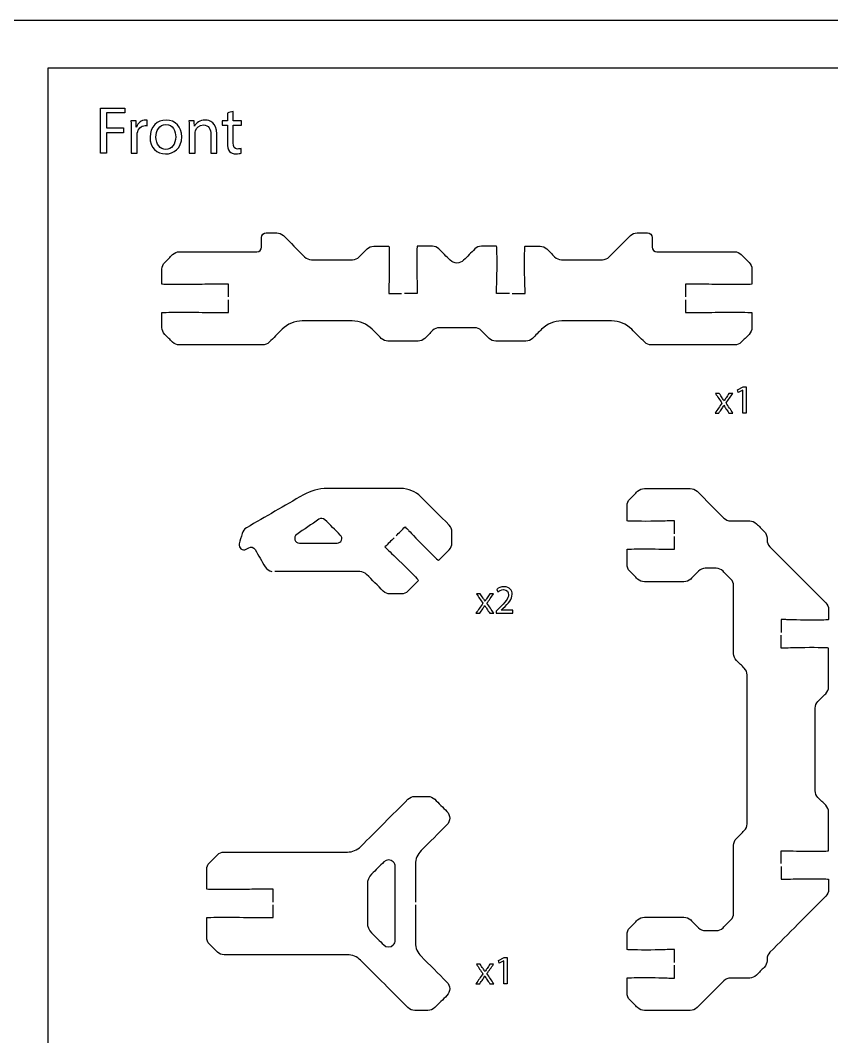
# Model space of a CAD drawing. Extents: x 0 to 395, y 205 to 450.
# Drawn here: x 122.6 to 208.2, y 342.9 to 450 of the extents above; entities that cross this region are included whole.
import ezdxf

# ---------------------------------------------------------------- set-up
doc = ezdxf.new("R2010")
doc.units = 0
doc.header["$MEASUREMENT"] = 0
doc.layers.add('DEFAULT', color=18, linetype='CONTINUOUS')

msp = doc.modelspace()

# ---------------------------------------------------------------- linework, layer by layer
at = {"layer": 'DEFAULT', "color": 18}
for points in [[(395, 205), (0, 205), (0, 450), (395, 450)], [(272.24, 210), (125.56, 210), (125.56, 445), (272.24, 445)], [(131.09, 440.76), (133.65, 440.76), (133.65, 440.24), (131.71, 440.24), (131.71, 438.66), (133.51, 438.66), (133.51, 438.15), (131.71, 438.15), (131.71, 436), (131.09, 436)], [(198.8, 411.02), (198.79, 411.02), (198.31, 410.77), (198.24, 411.05), (198.84, 411.37), (199.16, 411.37), (199.16, 408.62), (198.8, 408.62)], [(173.6, 350.89), (173.59, 350.89), (173.11, 350.64), (173.04, 350.92), (173.64, 351.24), (173.96, 351.24), (173.96, 348.49), (173.6, 348.49)]]:
    msp.add_lwpolyline(points, close=True, dxfattribs=at)
for points, knots in [([(145.07, 440.4), (145.07, 440.07), (145.07, 439.74), (145.07, 439.42), (145.37, 439.42), (145.66, 439.42), (145.96, 439.42), (145.96, 439.26), (145.96, 439.1), (145.96, 438.94), (145.66, 438.94), (145.37, 438.94), (145.07, 438.94), (145.07, 438.33), (145.07, 437.71), (145.07, 437.1), (145.07, 436.68), (145.19, 436.44), (145.54, 436.44), (145.7, 436.44), (145.82, 436.46), (145.9, 436.48), (145.91, 436.32), (145.91, 436.17), (145.92, 436.01), (145.8, 435.96), (145.61, 435.93), (145.37, 435.93), (145.08, 435.93), (144.85, 436.02), (144.7, 436.19), (144.53, 436.37), (144.46, 436.68), (144.46, 437.08), (144.46, 437.7), (144.46, 438.32), (144.46, 438.94), (144.29, 438.94), (144.11, 438.94), (143.93, 438.94), (143.93, 439.1), (143.93, 439.26), (143.93, 439.42), (144.11, 439.42), (144.29, 439.42), (144.46, 439.42), (144.46, 439.69), (144.46, 439.96), (144.46, 440.23), (144.67, 440.29), (144.87, 440.34), (145.07, 440.4)], [1.780449, 1.780449, 1.780449, 1.780449, 4.561449, 4.561449, 4.561449, 7.082449, 7.082449, 7.082449, 8.422449, 8.422449, 8.422449, 10.943449, 10.943449, 10.943449, 16.164449, 16.164449, 16.164449, 17.164449, 17.164449, 17.164449, 18.164449, 18.164449, 18.164449, 19.486871, 19.486871, 19.486871, 20.486871, 20.486871, 20.486871, 21.486871, 21.486871, 21.486871, 22.486871, 22.486871, 22.486871, 27.767871, 27.767871, 27.767871, 29.268871, 29.268871, 29.268871, 30.608871, 30.608871, 30.608871, 32.109871, 32.109871, 32.109871, 34.430871, 34.430871, 34.430871, 36.211321, 36.211321, 36.211321, 36.211321]), ([(134.32, 438.35), (134.32, 438.75), (134.32, 439.1), (134.3, 439.42), (134.48, 439.42), (134.66, 439.42), (134.84, 439.42), (134.85, 439.19), (134.85, 438.97), (134.86, 438.74), (134.87, 438.74), (134.88, 438.74), (134.89, 438.74), (135.04, 439.2), (135.42, 439.49), (135.83, 439.49), (135.9, 439.49), (135.95, 439.49), (136.01, 439.47), (136.01, 439.28), (136.01, 439.08), (136.01, 438.89), (135.95, 438.9), (135.88, 438.91), (135.8, 438.91), (135.36, 438.91), (135.05, 438.58), (134.97, 438.11), (134.95, 438.03), (134.94, 437.93), (134.94, 437.82), (134.94, 437.21), (134.94, 436.61), (134.94, 436), (134.73, 436), (134.53, 436), (134.32, 436), (134.32, 436.78), (134.32, 437.57), (134.32, 438.35)], [6.661, 6.661, 6.661, 6.661, 7.661, 7.661, 7.661, 9.201, 9.201, 9.201, 11.102947, 11.102947, 11.102947, 11.182947, 11.182947, 11.182947, 12.182947, 12.182947, 12.182947, 13.182947, 13.182947, 13.182947, 14.842947, 14.842947, 14.842947, 15.842947, 15.842947, 15.842947, 16.842947, 16.842947, 16.842947, 17.842947, 17.842947, 17.842947, 23.003947, 23.003947, 23.003947, 24.743947, 24.743947, 24.743947, 31.404947, 31.404947, 31.404947, 31.404947]), ([(139.65, 437.74), (139.65, 436.47), (138.78, 435.92), (137.95, 435.92), (137.03, 435.92), (136.31, 436.6), (136.31, 437.68), (136.31, 438.82), (137.06, 439.49), (138.01, 439.49), (138.99, 439.49), (139.65, 438.78), (139.65, 437.74)], [1, 1, 1, 1, 2, 2, 2, 3, 3, 3, 4, 4, 4, 5, 5, 5, 5]), ([(140.43, 438.49), (140.43, 438.84), (140.43, 439.13), (140.41, 439.42), (140.59, 439.42), (140.77, 439.42), (140.96, 439.42), (140.97, 439.23), (140.98, 439.04), (140.99, 438.85), (141, 438.85), (141, 438.85), (141.01, 438.85), (141.18, 439.18), (141.57, 439.49), (142.13, 439.49), (142.61, 439.49), (143.34, 439.21), (143.34, 438.04), (143.34, 437.36), (143.34, 436.68), (143.34, 436), (143.13, 436), (142.93, 436), (142.72, 436), (142.72, 436.66), (142.72, 437.31), (142.72, 437.97), (142.72, 438.52), (142.52, 438.98), (141.93, 438.98), (141.52, 438.98), (141.2, 438.69), (141.1, 438.34), (141.07, 438.26), (141.06, 438.16), (141.06, 438.05), (141.06, 437.37), (141.06, 436.68), (141.06, 436), (140.85, 436), (140.64, 436), (140.43, 436), (140.43, 436.83), (140.43, 437.66), (140.43, 438.49)], [7.062, 7.062, 7.062, 7.062, 8.062, 8.062, 8.062, 9.622, 9.622, 9.622, 11.224124, 11.224124, 11.224124, 11.264124, 11.264124, 11.264124, 12.264124, 12.264124, 12.264124, 13.264124, 13.264124, 13.264124, 19.046124, 19.046124, 19.046124, 20.807124, 20.807124, 20.807124, 26.389124, 26.389124, 26.389124, 27.389124, 27.389124, 27.389124, 28.389124, 28.389124, 28.389124, 29.389124, 29.389124, 29.389124, 35.211124, 35.211124, 35.211124, 36.971124, 36.971124, 36.971124, 44.033124, 44.033124, 44.033124, 44.033124]), ([(136.94, 437.7), (136.94, 436.95), (137.37, 436.39), (137.98, 436.39), (138.57, 436.39), (139.02, 436.95), (139.02, 437.71), (139.02, 438.29), (138.73, 439.03), (137.99, 439.03), (137.26, 439.03), (136.94, 438.35), (136.94, 437.7)], [0, 0, 0, 0, 1, 1, 1, 2, 2, 2, 3, 3, 3, 4, 4, 4, 4]), ([(196.32, 410.67), (196.42, 410.52), (196.52, 410.38), (196.61, 410.23), (196.69, 410.11), (196.75, 410.01), (196.82, 409.89), (196.83, 409.89), (196.83, 409.89), (196.83, 409.89), (196.9, 410.02), (196.97, 410.12), (197.04, 410.23), (197.13, 410.38), (197.23, 410.52), (197.32, 410.67), (197.46, 410.67), (197.59, 410.67), (197.73, 410.67), (197.49, 410.34), (197.26, 410.01), (197.03, 409.68), (197.27, 409.33), (197.51, 408.97), (197.75, 408.62), (197.61, 408.62), (197.47, 408.62), (197.32, 408.62), (197.22, 408.77), (197.12, 408.93), (197.02, 409.08), (196.94, 409.2), (196.88, 409.31), (196.8, 409.44), (196.73, 409.31), (196.66, 409.2), (196.58, 409.08), (196.48, 408.93), (196.38, 408.77), (196.28, 408.62), (196.15, 408.62), (196.01, 408.62), (195.87, 408.62), (196.12, 408.97), (196.36, 409.32), (196.6, 409.67), (196.37, 410), (196.14, 410.33), (195.91, 410.67), (196.05, 410.67), (196.18, 410.67), (196.32, 410.67)], [0, 0, 0, 0, 1.495475, 1.495475, 1.495475, 2.495475, 2.495475, 2.495475, 2.531475, 2.531475, 2.531475, 3.531475, 3.531475, 3.531475, 5.010871, 5.010871, 5.010871, 6.149871, 6.149871, 6.149871, 9.584356, 9.584356, 9.584356, 13.210032, 13.210032, 13.210032, 14.409032, 14.409032, 14.409032, 15.970885, 15.970885, 15.970885, 16.993885, 16.993885, 16.993885, 17.993885, 17.993885, 17.993885, 19.548685, 19.548685, 19.548685, 20.712685, 20.712685, 20.712685, 24.323133, 24.323133, 24.323133, 27.780009, 27.780009, 27.780009, 28.956009, 28.956009, 28.956009, 28.956009]), ([(172.79, 387.53), (172.79, 387.6), (172.79, 387.68), (172.79, 387.76), (172.89, 387.85), (172.98, 387.94), (173.08, 388.04), (173.78, 388.71), (174.1, 389.06), (174.1, 389.48), (174.1, 389.76), (173.97, 390.01), (173.56, 390.01), (173.31, 390.01), (173.1, 389.89), (172.97, 389.78), (172.93, 389.87), (172.9, 389.96), (172.86, 390.04), (173.05, 390.21), (173.32, 390.32), (173.63, 390.32), (174.23, 390.32), (174.48, 389.92), (174.48, 389.52), (174.48, 389.02), (174.11, 388.61), (173.53, 388.05), (173.46, 387.98), (173.38, 387.91), (173.31, 387.84), (173.72, 387.84), (174.13, 387.84), (174.54, 387.84), (174.54, 387.73), (174.54, 387.63), (174.54, 387.53), (173.96, 387.53), (173.37, 387.53), (172.79, 387.53)], [4.977, 4.977, 4.977, 4.977, 5.623, 5.623, 5.623, 6.777103, 6.777103, 6.777103, 7.777103, 7.777103, 7.777103, 8.777103, 8.777103, 8.777103, 9.777103, 9.777103, 9.777103, 10.591634, 10.591634, 10.591634, 11.591634, 11.591634, 11.591634, 12.591634, 12.591634, 12.591634, 13.591634, 13.591634, 13.591634, 14.464519, 14.464519, 14.464519, 17.966519, 17.966519, 17.966519, 18.841519, 18.841519, 18.841519, 23.818519, 23.818519, 23.818519, 23.818519]), ([(171.12, 389.58), (171.22, 389.43), (171.31, 389.28), (171.41, 389.13), (171.49, 389.02), (171.55, 388.92), (171.62, 388.8), (171.62, 388.8), (171.63, 388.8), (171.63, 388.8), (171.7, 388.92), (171.77, 389.03), (171.84, 389.14), (171.93, 389.28), (172.03, 389.43), (172.12, 389.58), (172.26, 389.58), (172.39, 389.58), (172.52, 389.58), (172.29, 389.25), (172.06, 388.91), (171.83, 388.58), (172.07, 388.23), (172.31, 387.88), (172.55, 387.53), (172.4, 387.53), (172.26, 387.53), (172.12, 387.53), (172.02, 387.68), (171.92, 387.83), (171.82, 387.99), (171.74, 388.11), (171.67, 388.22), (171.59, 388.34), (171.53, 388.22), (171.45, 388.11), (171.38, 387.99), (171.28, 387.83), (171.18, 387.68), (171.08, 387.53), (170.95, 387.53), (170.81, 387.53), (170.67, 387.53), (170.91, 387.88), (171.16, 388.22), (171.4, 388.57), (171.17, 388.91), (170.94, 389.24), (170.71, 389.58), (170.84, 389.58), (170.98, 389.58), (171.12, 389.58)], [0, 0, 0, 0, 1.497142, 1.497142, 1.497142, 2.497142, 2.497142, 2.497142, 2.533142, 2.533142, 2.533142, 3.533142, 3.533142, 3.533142, 5.014206, 5.014206, 5.014206, 6.152206, 6.152206, 6.152206, 9.586115, 9.586115, 9.586115, 13.211791, 13.211791, 13.211791, 14.410791, 14.410791, 14.410791, 15.970968, 15.970968, 15.970968, 16.993968, 16.993968, 16.993968, 17.993968, 17.993968, 17.993968, 19.546545, 19.546545, 19.546545, 20.711545, 20.711545, 20.711545, 24.320924, 24.320924, 24.320924, 27.779444, 27.779444, 27.779444, 28.955444, 28.955444, 28.955444, 28.955444]), ([(171.12, 350.54), (171.22, 350.39), (171.31, 350.24), (171.41, 350.1), (171.49, 349.98), (171.55, 349.88), (171.62, 349.76), (171.62, 349.76), (171.63, 349.76), (171.63, 349.76), (171.7, 349.89), (171.77, 349.99), (171.84, 350.1), (171.93, 350.25), (172.03, 350.39), (172.12, 350.54), (172.26, 350.54), (172.39, 350.54), (172.52, 350.54), (172.29, 350.21), (172.06, 349.88), (171.83, 349.55), (172.07, 349.2), (172.31, 348.84), (172.55, 348.49), (172.4, 348.49), (172.26, 348.49), (172.12, 348.49), (172.02, 348.64), (171.92, 348.8), (171.82, 348.95), (171.74, 349.07), (171.67, 349.18), (171.59, 349.31), (171.53, 349.18), (171.45, 349.07), (171.38, 348.95), (171.28, 348.8), (171.18, 348.64), (171.08, 348.49), (170.95, 348.49), (170.81, 348.49), (170.67, 348.49), (170.91, 348.84), (171.16, 349.19), (171.4, 349.54), (171.17, 349.87), (170.94, 350.2), (170.71, 350.54), (170.84, 350.54), (170.98, 350.54), (171.12, 350.54)], [0, 0, 0, 0, 1.496308, 1.496308, 1.496308, 2.496308, 2.496308, 2.496308, 2.532308, 2.532308, 2.532308, 3.532308, 3.532308, 3.532308, 5.012538, 5.012538, 5.012538, 6.150538, 6.150538, 6.150538, 9.584447, 9.584447, 9.584447, 13.210123, 13.210123, 13.210123, 14.409123, 14.409123, 14.409123, 15.970138, 15.970138, 15.970138, 16.993138, 16.993138, 16.993138, 17.993138, 17.993138, 17.993138, 19.546556, 19.546556, 19.546556, 20.711556, 20.711556, 20.711556, 24.321756, 24.321756, 24.321756, 27.779454, 27.779454, 27.779454, 28.955454, 28.955454, 28.955454, 28.955454])]:
    msp.add_open_spline(points, degree=3, knots=knots, dxfattribs=at)
at = {"layer": 'DEFAULT', "color": 1}
for points, knots in [([(144.57, 420.85), (144.57, 421.3), (144.57, 421.75), (144.57, 422.2), (143.91, 422.2), (143.24, 422.2), (142.57, 422.2), (142.45, 422.2), (141.46, 422.15), (140.07, 422.15), (138.69, 422.15), (137.57, 422.17), (137.57, 422.2), (137.57, 422.73), (137.57, 423.25), (137.57, 423.78), (137.57, 424.05), (137.68, 424.3), (137.86, 424.49), (138.14, 424.76), (138.42, 425.04), (138.69, 425.32), (138.88, 425.5), (139.14, 425.61), (139.4, 425.61), (142.13, 425.61), (144.85, 425.61), (147.58, 425.61), (147.85, 425.61), (148.07, 425.84), (148.07, 426.11), (148.07, 426.45), (148.07, 426.78), (148.07, 427.11), (148.07, 427.39), (148.3, 427.61), (148.57, 427.61), (148.94, 427.61), (149.3, 427.61), (149.66, 427.61), (149.93, 427.61), (150.18, 427.5), (150.37, 427.32), (151.11, 426.57), (151.86, 425.82), (152.61, 425.08), (152.8, 424.89), (153.06, 424.78), (153.32, 424.78), (154.76, 424.78), (156.21, 424.78), (157.66, 424.78), (157.92, 424.78), (158.17, 424.89), (158.36, 425.08), (158.64, 425.36), (158.91, 425.63), (159.19, 425.91), (159.37, 426.09), (159.63, 426.2), (159.9, 426.2), (160.42, 426.2), (160.95, 426.2), (161.48, 426.2), (161.51, 426.2), (161.53, 425.58), (161.53, 424.2), (161.53, 422.82), (161.48, 421.82), (161.48, 421.7), (161.48, 421.53), (161.48, 421.37), (161.48, 421.2), (161.93, 421.2), (162.38, 421.2), (162.83, 421.2)], [0, 0, 0, 0, 3.82, 3.82, 3.82, 9.49, 9.49, 9.49, 10.49, 10.49, 10.49, 11.49, 11.49, 11.49, 15.98, 15.98, 15.98, 16.98, 16.98, 16.98, 20.303402, 20.303402, 20.303402, 21.303402, 21.303402, 21.303402, 44.473404, 44.473404, 44.473404, 45.473404, 45.473404, 45.473404, 48.303404, 48.303404, 48.303404, 49.303404, 49.303404, 49.303404, 52.383404, 52.383404, 52.383404, 53.383404, 53.383404, 53.383404, 62.370734, 62.370734, 62.370734, 63.370734, 63.370734, 63.370734, 75.660734, 75.660734, 75.660734, 76.660734, 76.660734, 76.660734, 79.969994, 79.969994, 79.969994, 80.969994, 80.969994, 80.969994, 85.459994, 85.459994, 85.459994, 86.459994, 86.459994, 86.459994, 87.459994, 87.459994, 87.459994, 88.869994, 88.869994, 88.869994, 92.699994, 92.699994, 92.699994, 92.699994]), ([(174.49, 421.2), (174.94, 421.2), (175.39, 421.2), (175.84, 421.2), (175.84, 421.37), (175.84, 421.53), (175.84, 421.7), (175.84, 421.82), (175.79, 422.82), (175.79, 424.2), (175.79, 425.58), (175.81, 426.2), (175.84, 426.2), (176.37, 426.2), (176.9, 426.2), (177.42, 426.2), (177.69, 426.2), (177.94, 426.09), (178.13, 425.91), (178.41, 425.63), (178.68, 425.36), (178.96, 425.08), (179.14, 424.89), (179.4, 424.78), (179.67, 424.78), (181.11, 424.78), (182.56, 424.78), (184, 424.78), (184.27, 424.78), (184.52, 424.89), (184.71, 425.08), (185.45, 425.82), (186.2, 426.57), (186.95, 427.32), (187.14, 427.5), (187.39, 427.61), (187.66, 427.61), (188.02, 427.61), (188.38, 427.61), (188.75, 427.61), (189.02, 427.61), (189.24, 427.39), (189.24, 427.11), (189.24, 426.78), (189.24, 426.45), (189.24, 426.11), (189.24, 425.84), (189.47, 425.61), (189.74, 425.61), (192.47, 425.61), (195.19, 425.61), (197.92, 425.61), (198.18, 425.61), (198.44, 425.5), (198.62, 425.32), (198.9, 425.04), (199.18, 424.76), (199.45, 424.49), (199.64, 424.3), (199.75, 424.05), (199.75, 423.78), (199.75, 423.25), (199.75, 422.73), (199.75, 422.2), (199.75, 422.17), (198.63, 422.15), (197.24, 422.15), (195.86, 422.15), (194.87, 422.2), (194.74, 422.2), (194.08, 422.2), (193.41, 422.2), (192.74, 422.2), (192.74, 421.75), (192.74, 421.3), (192.74, 420.85)], [0, 0, 0, 0, 3.82, 3.82, 3.82, 5.23, 5.23, 5.23, 6.23, 6.23, 6.23, 7.24, 7.24, 7.24, 11.73, 11.73, 11.73, 12.73, 12.73, 12.73, 16.03926, 16.03926, 16.03926, 17.03926, 17.03926, 17.03926, 29.32926, 29.32926, 29.32926, 30.32926, 30.32926, 30.32926, 39.31659, 39.31659, 39.31659, 40.31659, 40.31659, 40.31659, 43.39659, 43.39659, 43.39659, 44.39659, 44.39659, 44.39659, 47.22659, 47.22659, 47.22659, 48.22659, 48.22659, 48.22659, 71.396592, 71.396592, 71.396592, 72.396592, 72.396592, 72.396592, 75.719994, 75.719994, 75.719994, 76.719994, 76.719994, 76.719994, 81.209994, 81.209994, 81.209994, 82.209994, 82.209994, 82.209994, 83.209994, 83.209994, 83.209994, 88.879994, 88.879994, 88.879994, 92.699994, 92.699994, 92.699994, 92.699994]), ([(174.19, 421.2), (173.74, 421.2), (173.29, 421.2), (172.84, 421.2), (172.84, 421.37), (172.84, 421.53), (172.84, 421.7), (172.84, 421.82), (172.89, 422.82), (172.89, 424.2), (172.89, 425.58), (172.86, 426.2), (172.84, 426.2), (172.31, 426.2), (171.78, 426.2), (171.25, 426.2), (170.99, 426.2), (170.73, 426.09), (170.55, 425.91), (170.15, 425.51), (169.76, 425.12), (169.37, 424.72), (168.98, 424.33), (168.34, 424.33), (167.95, 424.72), (167.56, 425.12), (167.16, 425.51), (166.77, 425.91), (166.58, 426.09), (166.33, 426.2), (166.07, 426.2), (165.54, 426.2), (165.01, 426.2), (164.48, 426.2), (164.45, 426.2), (164.43, 425.58), (164.43, 424.2), (164.43, 422.82), (164.48, 421.82), (164.48, 421.7), (164.48, 421.53), (164.48, 421.37), (164.48, 421.2), (164.03, 421.2), (163.58, 421.2), (163.13, 421.2)], [0, 0, 0, 0, 3.83, 3.83, 3.83, 5.24, 5.24, 5.24, 6.24, 6.24, 6.24, 7.24, 7.24, 7.24, 11.73, 11.73, 11.73, 12.73, 12.73, 12.73, 17.46055, 17.46055, 17.46055, 18.46055, 18.46055, 18.46055, 23.198165, 23.198165, 23.198165, 24.198165, 24.198165, 24.198165, 28.698165, 28.698165, 28.698165, 29.698165, 29.698165, 29.698165, 30.698165, 30.698165, 30.698165, 32.108165, 32.108165, 32.108165, 35.928165, 35.928165, 35.928165, 35.928165]), ([(192.74, 420.55), (192.74, 420.1), (192.74, 419.65), (192.74, 419.2), (193.41, 419.2), (194.08, 419.2), (194.74, 419.2), (194.87, 419.2), (195.86, 419.25), (197.24, 419.25), (198.63, 419.25), (199.75, 419.22), (199.75, 419.2), (199.75, 418.67), (199.75, 418.14), (199.75, 417.62), (199.75, 417.35), (199.64, 417.09), (199.45, 416.91), (199.18, 416.63), (198.9, 416.35), (198.62, 416.08), (198.44, 415.89), (198.18, 415.79), (197.92, 415.79), (195, 415.79), (192.08, 415.79), (189.16, 415.79), (188.89, 415.79), (188.64, 415.89), (188.45, 416.08), (187.99, 416.53), (187.54, 416.99), (187.08, 417.45), (186.52, 418.01), (185.76, 418.33), (184.96, 418.33), (183.21, 418.33), (181.46, 418.33), (179.71, 418.33), (178.91, 418.33), (178.15, 418.01), (177.59, 417.45), (177.27, 417.13), (176.95, 416.81), (176.63, 416.49), (176.44, 416.3), (176.19, 416.2), (175.93, 416.2), (174.87, 416.2), (173.81, 416.2), (172.75, 416.2), (172.49, 416.2), (172.23, 416.3), (172.05, 416.49), (171.77, 416.77), (171.49, 417.04), (171.22, 417.32), (171.03, 417.51), (170.78, 417.61), (170.51, 417.61), (169.28, 417.61), (168.04, 417.61), (166.81, 417.61), (166.55, 417.61), (166.29, 417.51), (166.1, 417.32), (165.82, 417.04), (165.55, 416.77), (165.27, 416.49), (165.08, 416.3), (164.83, 416.2), (164.57, 416.2), (163.51, 416.2), (162.45, 416.2), (161.39, 416.2), (161.13, 416.2), (160.87, 416.3), (160.69, 416.49), (160.37, 416.81), (160.05, 417.13), (159.73, 417.45), (159.17, 418.01), (158.41, 418.33), (157.61, 418.33), (155.86, 418.33), (154.11, 418.33), (152.36, 418.33), (151.56, 418.33), (150.8, 418.01), (150.24, 417.45), (149.78, 416.99), (149.32, 416.53), (148.87, 416.08), (148.68, 415.89), (148.43, 415.79), (148.16, 415.79), (145.24, 415.79), (142.32, 415.79), (139.4, 415.79), (139.14, 415.79), (138.88, 415.89), (138.69, 416.08), (138.42, 416.35), (138.14, 416.63), (137.86, 416.91), (137.68, 417.09), (137.57, 417.35), (137.57, 417.62), (137.57, 418.14), (137.57, 418.67), (137.57, 419.2), (137.57, 419.22), (138.69, 419.25), (140.07, 419.25), (141.46, 419.25), (142.45, 419.2), (142.57, 419.2), (143.24, 419.2), (143.91, 419.2), (144.57, 419.2), (144.57, 419.65), (144.57, 420.1), (144.57, 420.55)], [0, 0, 0, 0, 3.83, 3.83, 3.83, 9.5, 9.5, 9.5, 10.5, 10.5, 10.5, 11.5, 11.5, 11.5, 15.99, 15.99, 15.99, 16.99, 16.99, 16.99, 20.313402, 20.313402, 20.313402, 21.313402, 21.313402, 21.313402, 46.143402, 46.143402, 46.143402, 47.143402, 47.143402, 47.143402, 52.63055, 52.63055, 52.63055, 53.63055, 53.63055, 53.63055, 68.51055, 68.51055, 68.51055, 69.51055, 69.51055, 69.51055, 73.343069, 73.343069, 73.343069, 74.343069, 74.343069, 74.343069, 83.333069, 83.333069, 83.333069, 84.333069, 84.333069, 84.333069, 87.656471, 87.656471, 87.656471, 88.656471, 88.656471, 88.656471, 99.146471, 99.146471, 99.146471, 100.146471, 100.146471, 100.146471, 103.469873, 103.469873, 103.469873, 104.469873, 104.469873, 104.469873, 113.459873, 113.459873, 113.459873, 114.459873, 114.459873, 114.459873, 118.292392, 118.292392, 118.292392, 119.292392, 119.292392, 119.292392, 134.172392, 134.172392, 134.172392, 135.172392, 135.172392, 135.172392, 140.65954, 140.65954, 140.65954, 141.65954, 141.65954, 141.65954, 166.48954, 166.48954, 166.48954, 167.48954, 167.48954, 167.48954, 170.812942, 170.812942, 170.812942, 171.812942, 171.812942, 171.812942, 176.302942, 176.302942, 176.302942, 177.302942, 177.302942, 177.302942, 178.302942, 178.302942, 178.302942, 183.972942, 183.972942, 183.972942, 187.802942, 187.802942, 187.802942, 187.802942]), ([(162.24, 395.68), (162.56, 396), (162.88, 396.31), (163.19, 396.63), (163.31, 396.51), (163.43, 396.4), (163.55, 396.28), (163.63, 396.19), (164.3, 395.45), (165.28, 394.48), (166.26, 393.5), (166.71, 393.08), (166.73, 393.1), (167.1, 393.47), (167.48, 393.84), (167.85, 394.22), (168.04, 394.41), (168.14, 394.66), (168.14, 394.92), (168.14, 395.31), (168.14, 395.7), (168.14, 396.1), (168.14, 396.36), (168.04, 396.61), (167.85, 396.8), (166.85, 397.8), (165.86, 398.8), (164.86, 399.79), (164.3, 400.35), (163.54, 400.67), (162.74, 400.67), (160.16, 400.67), (157.57, 400.67), (154.98, 400.67), (154.11, 400.67), (153.25, 400.44), (152.48, 400), (150.48, 398.84), (148.48, 397.69), (146.48, 396.53), (146.25, 396.4), (146.08, 396.18), (146.01, 395.92), (145.91, 395.56), (145.81, 395.2), (145.72, 394.84), (145.6, 394.41), (146.07, 394.05), (146.45, 394.27), (146.54, 394.32), (146.62, 394.37), (146.71, 394.42), (146.95, 394.56), (147.25, 394.48), (147.39, 394.24), (147.74, 393.63), (148.09, 393.02), (148.44, 392.41), (148.6, 392.15), (148.86, 391.97), (149.16, 391.93)], [0, 0, 0, 0, 3.818377, 3.818377, 3.818377, 5.23259, 5.23259, 5.23259, 6.23259, 6.23259, 6.23259, 7.23259, 7.23259, 7.23259, 11.729789, 11.729789, 11.729789, 12.729789, 12.729789, 12.729789, 16.049789, 16.049789, 16.049789, 17.049789, 17.049789, 17.049789, 29.028178, 29.028178, 29.028178, 30.028178, 30.028178, 30.028178, 52.018178, 52.018178, 52.018178, 53.018178, 53.018178, 53.018178, 72.686592, 72.686592, 72.686592, 73.686592, 73.686592, 73.686592, 76.866812, 76.866812, 76.866812, 77.866812, 77.866812, 77.866812, 78.700359, 78.700359, 78.700359, 79.700359, 79.700359, 79.700359, 85.676377, 85.676377, 85.676377, 86.676377, 86.676377, 86.676377, 86.676377]), ([(191.59, 395.91), (191.59, 396.36), (191.59, 396.81), (191.59, 397.26), (191.42, 397.26), (191.26, 397.26), (191.09, 397.26), (190.96, 397.26), (189.97, 397.21), (188.59, 397.21), (187.21, 397.21), (186.59, 397.23), (186.59, 397.26), (186.59, 397.78), (186.59, 398.31), (186.59, 398.84), (186.59, 399.11), (186.69, 399.36), (186.88, 399.55), (187.16, 399.83), (187.43, 400.1), (187.71, 400.38), (187.9, 400.56), (188.15, 400.67), (188.42, 400.67), (190.03, 400.67), (191.65, 400.67), (193.26, 400.67), (193.53, 400.67), (193.78, 400.56), (193.97, 400.38), (194.91, 399.43), (195.86, 398.49), (196.8, 397.55), (196.99, 397.36), (197.24, 397.26), (197.51, 397.26), (198.18, 397.26), (198.85, 397.26), (199.52, 397.26), (199.78, 397.26), (200.04, 397.15), (200.23, 396.96), (200.5, 396.69), (200.78, 396.41), (201.05, 396.13), (201.24, 395.95), (201.35, 395.69), (201.35, 395.42), (201.35, 395.36), (201.35, 395.3), (201.35, 395.24), (201.35, 394.98), (201.45, 394.73), (201.64, 394.54), (203.61, 392.57), (205.57, 390.6), (207.54, 388.64), (207.73, 388.45), (207.83, 388.2), (207.83, 387.93), (207.83, 387.57), (207.83, 387.21), (207.83, 386.85), (207.83, 386.82), (207.21, 386.8), (205.83, 386.8), (204.45, 386.8), (203.46, 386.85), (203.33, 386.85), (203.16, 386.85), (203, 386.85), (202.83, 386.85), (202.83, 386.4), (202.83, 385.95), (202.83, 385.5)], [0, 0, 0, 0, 3.82, 3.82, 3.82, 5.23, 5.23, 5.23, 6.23, 6.23, 6.23, 7.23, 7.23, 7.23, 11.73, 11.73, 11.73, 12.73, 12.73, 12.73, 16.053402, 16.053402, 16.053402, 17.053402, 17.053402, 17.053402, 30.793402, 30.793402, 30.793402, 31.793402, 31.793402, 31.793402, 43.135395, 43.135395, 43.135395, 44.135395, 44.135395, 44.135395, 49.825395, 49.825395, 49.825395, 50.825395, 50.825395, 50.825395, 54.141733, 54.141733, 54.141733, 55.141733, 55.141733, 55.141733, 55.651733, 55.651733, 55.651733, 56.651733, 56.651733, 56.651733, 80.311526, 80.311526, 80.311526, 81.311526, 81.311526, 81.311526, 84.401526, 84.401526, 84.401526, 85.401526, 85.401526, 85.401526, 86.401526, 86.401526, 86.401526, 87.811526, 87.811526, 87.811526, 91.631526, 91.631526, 91.631526, 91.631526]), ([(151.78, 395.83), (152.56, 396.36), (153.33, 396.9), (154.11, 397.43), (154.31, 397.57), (154.57, 397.55), (154.74, 397.38), (155.29, 396.84), (155.83, 396.31), (156.37, 395.77), (156.69, 395.46), (156.47, 394.91), (156.02, 394.91), (154.7, 394.91), (153.38, 394.91), (152.06, 394.91), (151.57, 394.91), (151.38, 395.55), (151.78, 395.83)], [0, 0, 0, 0, 8.01821, 8.01821, 8.01821, 9.01821, 9.01821, 9.01821, 15.503195, 15.503195, 15.503195, 16.503195, 16.503195, 16.503195, 27.710195, 27.710195, 27.710195, 28.710195, 28.710195, 28.710195, 28.710195]), ([(162.03, 395.46), (161.71, 395.15), (161.39, 394.83), (161.07, 394.51), (161.19, 394.39), (161.31, 394.28), (161.43, 394.16), (161.51, 394.07), (162.25, 393.4), (163.23, 392.43), (164.19, 391.47), (164.61, 391.01), (164.61, 390.98), (164.23, 390.6), (163.86, 390.23), (163.49, 389.85), (163.3, 389.66), (163.05, 389.56), (162.78, 389.56), (162.39, 389.56), (162, 389.56), (161.61, 389.56), (161.34, 389.56), (161.09, 389.67), (160.9, 389.85), (160.31, 390.44), (159.72, 391.03), (159.14, 391.62), (158.95, 391.81), (158.7, 391.91), (158.43, 391.91), (155.44, 391.91), (152.45, 391.91), (149.46, 391.91)], [0, 0, 0, 0, 3.818377, 3.818377, 3.818377, 5.23259, 5.23259, 5.23259, 6.23259, 6.23259, 6.23259, 7.23259, 7.23259, 7.23259, 11.729789, 11.729789, 11.729789, 12.729789, 12.729789, 12.729789, 16.049789, 16.049789, 16.049789, 17.049789, 17.049789, 17.049789, 24.120857, 24.120857, 24.120857, 25.120857, 25.120857, 25.120857, 50.550857, 50.550857, 50.550857, 50.550857]), ([(191.59, 350.74), (191.59, 351.19), (191.59, 351.64), (191.59, 352.09), (191.42, 352.09), (191.26, 352.09), (191.09, 352.09), (190.96, 352.09), (189.97, 352.04), (188.59, 352.04), (187.21, 352.04), (186.59, 352.06), (186.59, 352.09), (186.59, 352.62), (186.59, 353.14), (186.59, 353.67), (186.59, 353.94), (186.69, 354.19), (186.88, 354.38), (187.16, 354.66), (187.43, 354.93), (187.71, 355.21), (187.9, 355.4), (188.15, 355.5), (188.42, 355.5), (189.81, 355.5), (191.2, 355.5), (192.59, 355.5), (192.86, 355.5), (193.11, 355.4), (193.3, 355.21), (193.57, 354.93), (193.85, 354.66), (194.13, 354.38), (194.32, 354.19), (194.57, 354.09), (194.83, 354.09), (195.22, 354.09), (195.61, 354.09), (196, 354.09), (196.27, 354.09), (196.52, 354.19), (196.71, 354.38), (196.98, 354.66), (197.26, 354.93), (197.54, 355.21), (197.73, 355.4), (197.83, 355.65), (197.83, 355.91), (197.83, 358.3), (197.83, 360.69), (197.83, 363.08), (197.83, 363.35), (197.94, 363.6), (198.13, 363.79), (198.4, 364.06), (198.68, 364.34), (198.95, 364.62), (199.14, 364.8), (199.25, 365.06), (199.25, 365.33), (199.25, 370.56), (199.25, 375.79), (199.25, 381.02), (199.25, 381.29), (199.14, 381.54), (198.95, 381.73), (198.68, 382), (198.4, 382.28), (198.13, 382.56), (197.94, 382.74), (197.83, 383), (197.83, 383.26), (197.83, 385.65), (197.83, 388.04), (197.83, 390.43), (197.83, 390.69), (197.73, 390.95), (197.54, 391.13), (197.26, 391.41), (196.98, 391.69), (196.71, 391.96), (196.52, 392.15), (196.27, 392.26), (196, 392.26), (195.61, 392.26), (195.22, 392.26), (194.83, 392.26), (194.57, 392.26), (194.32, 392.15), (194.13, 391.96), (193.85, 391.69), (193.57, 391.41), (193.3, 391.13), (193.11, 390.95), (192.86, 390.84), (192.59, 390.84), (191.2, 390.84), (189.81, 390.84), (188.42, 390.84), (188.15, 390.84), (187.9, 390.95), (187.71, 391.13), (187.43, 391.41), (187.16, 391.69), (186.88, 391.96), (186.69, 392.15), (186.59, 392.4), (186.59, 392.67), (186.59, 393.2), (186.59, 393.73), (186.59, 394.26), (186.59, 394.28), (187.21, 394.31), (188.59, 394.31), (189.97, 394.31), (190.96, 394.26), (191.09, 394.26), (191.26, 394.26), (191.42, 394.26), (191.59, 394.26), (191.59, 394.71), (191.59, 395.16), (191.59, 395.61)], [0, 0, 0, 0, 3.82, 3.82, 3.82, 5.23, 5.23, 5.23, 6.23, 6.23, 6.23, 7.23, 7.23, 7.23, 11.73, 11.73, 11.73, 12.73, 12.73, 12.73, 16.053402, 16.053402, 16.053402, 17.053402, 17.053402, 17.053402, 28.883402, 28.883402, 28.883402, 29.883402, 29.883402, 29.883402, 33.206804, 33.206804, 33.206804, 34.206804, 34.206804, 34.206804, 37.516804, 37.516804, 37.516804, 38.516804, 38.516804, 38.516804, 41.840206, 41.840206, 41.840206, 42.840206, 42.840206, 42.840206, 63.160206, 63.160206, 63.160206, 64.160206, 64.160206, 64.160206, 67.483607, 67.483607, 67.483607, 68.483607, 68.483607, 68.483607, 112.963607, 112.963607, 112.963607, 113.963607, 113.963607, 113.963607, 117.287009, 117.287009, 117.287009, 118.287009, 118.287009, 118.287009, 138.607009, 138.607009, 138.607009, 139.607009, 139.607009, 139.607009, 142.930411, 142.930411, 142.930411, 143.930411, 143.930411, 143.930411, 147.240411, 147.240411, 147.240411, 148.240411, 148.240411, 148.240411, 151.563813, 151.563813, 151.563813, 152.563813, 152.563813, 152.563813, 164.393813, 164.393813, 164.393813, 165.393813, 165.393813, 165.393813, 168.717215, 168.717215, 168.717215, 169.717215, 169.717215, 169.717215, 174.217215, 174.217215, 174.217215, 175.217215, 175.217215, 175.217215, 176.217215, 176.217215, 176.217215, 177.627215, 177.627215, 177.627215, 181.457215, 181.457215, 181.457215, 181.457215]), ([(202.83, 361.15), (202.83, 361.6), (202.83, 362.05), (202.83, 362.5), (203, 362.5), (203.16, 362.5), (203.33, 362.5), (203.46, 362.5), (204.45, 362.45), (205.83, 362.45), (207.21, 362.45), (207.83, 362.47), (207.83, 362.5), (207.83, 363.86), (207.83, 365.22), (207.83, 366.59), (207.83, 366.85), (207.73, 367.1), (207.54, 367.29), (207.27, 367.57), (206.99, 367.84), (206.71, 368.12), (206.53, 368.3), (206.42, 368.56), (206.42, 368.82), (206.42, 371.72), (206.42, 374.62), (206.42, 377.52), (206.42, 377.79), (206.53, 378.04), (206.71, 378.23), (206.99, 378.5), (207.26, 378.78), (207.54, 379.05), (207.73, 379.24), (207.83, 379.49), (207.83, 379.76), (207.83, 381.12), (207.83, 382.48), (207.83, 383.85), (207.83, 383.87), (207.21, 383.9), (205.83, 383.9), (204.45, 383.9), (203.46, 383.85), (203.33, 383.85), (203.16, 383.85), (203, 383.85), (202.83, 383.85), (202.83, 384.3), (202.83, 384.75), (202.83, 385.2)], [0, 0, 0, 0, 3.82, 3.82, 3.82, 5.23, 5.23, 5.23, 6.23, 6.23, 6.23, 7.24, 7.24, 7.24, 18.83, 18.83, 18.83, 19.83, 19.83, 19.83, 23.146338, 23.146338, 23.146338, 24.146338, 24.146338, 24.146338, 48.806338, 48.806338, 48.806338, 49.806338, 49.806338, 49.806338, 53.115598, 53.115598, 53.115598, 54.115598, 54.115598, 54.115598, 65.705598, 65.705598, 65.705598, 66.705598, 66.705598, 66.705598, 67.705598, 67.705598, 67.705598, 69.115598, 69.115598, 69.115598, 72.945598, 72.945598, 72.945598, 72.945598]), ([(149.29, 357.1), (149.29, 357.55), (149.29, 358), (149.29, 358.45), (148.62, 358.45), (147.95, 358.45), (147.29, 358.45), (147.16, 358.45), (146.17, 358.4), (144.79, 358.4), (143.4, 358.4), (142.29, 358.42), (142.29, 358.45), (142.29, 359.14), (142.29, 359.83), (142.29, 360.53), (142.29, 360.79), (142.39, 361.05), (142.58, 361.24), (142.85, 361.51), (143.13, 361.79), (143.41, 362.07), (143.59, 362.26), (143.85, 362.36), (144.11, 362.36), (148.44, 362.36), (152.77, 362.36), (157.11, 362.36), (157.63, 362.36), (158.15, 362.57), (158.52, 362.94), (160.18, 364.61), (161.84, 366.27), (163.5, 367.93), (163.69, 368.12), (163.95, 368.22), (164.21, 368.22), (164.68, 368.22), (165.15, 368.22), (165.61, 368.22), (165.88, 368.22), (166.13, 368.12), (166.32, 367.93), (166.75, 367.5), (167.18, 367.07), (167.6, 366.64), (168, 366.25), (167.99, 365.62), (167.6, 365.23), (166.7, 364.32), (165.79, 363.42), (164.88, 362.51), (164.51, 362.13), (164.29, 361.63), (164.29, 361.1), (164.29, 359.76), (164.29, 358.43), (164.29, 357.1)], [0, 0, 0, 0, 3.83, 3.83, 3.83, 9.5, 9.5, 9.5, 10.5, 10.5, 10.5, 11.5, 11.5, 11.5, 17.4, 17.4, 17.4, 18.4, 18.4, 18.4, 21.723402, 21.723402, 21.723402, 22.723402, 22.723402, 22.723402, 59.553402, 59.553402, 59.553402, 60.553402, 60.553402, 60.553402, 80.53624, 80.53624, 80.53624, 81.53624, 81.53624, 81.53624, 85.51624, 85.51624, 85.51624, 86.51624, 86.51624, 86.51624, 91.671053, 91.671053, 91.671053, 92.671053, 92.671053, 92.671053, 103.574649, 103.574649, 103.574649, 104.574649, 104.574649, 104.574649, 115.914649, 115.914649, 115.914649, 115.914649]), ([(162.15, 353.07), (162.15, 352.89), (162.08, 352.7), (161.95, 352.57), (161.67, 352.29), (161.22, 352.29), (160.95, 352.57), (160.52, 352.99), (160.09, 353.42), (159.66, 353.85), (159.38, 354.13), (159.22, 354.52), (159.22, 354.93), (159.22, 356.27), (159.22, 357.62), (159.22, 358.96), (159.22, 359.37), (159.38, 359.75), (159.67, 360.04), (160.1, 360.47), (160.53, 360.9), (160.96, 361.32), (161.23, 361.6), (161.68, 361.6), (161.95, 361.32), (162.08, 361.19), (162.15, 361.01), (162.15, 360.83), (162.15, 358.24), (162.15, 355.65), (162.15, 353.07)], [21.99, 21.99, 21.99, 21.99, 22.99, 22.99, 22.99, 23.99, 23.99, 23.99, 29.130671, 29.130671, 29.130671, 30.130671, 30.130671, 30.130671, 41.560671, 41.560671, 41.560671, 42.560671, 42.560671, 42.560671, 47.715484, 47.715484, 47.715484, 48.715484, 48.715484, 48.715484, 49.715484, 49.715484, 49.715484, 71.705484, 71.705484, 71.705484, 71.705484]), ([(202.83, 360.85), (202.83, 360.4), (202.83, 359.95), (202.83, 359.5), (203, 359.5), (203.16, 359.5), (203.33, 359.5), (203.46, 359.5), (204.45, 359.55), (205.83, 359.55), (207.21, 359.55), (207.83, 359.52), (207.83, 359.5), (207.83, 359.14), (207.83, 358.77), (207.83, 358.41), (207.83, 358.15), (207.73, 357.89), (207.54, 357.71), (205.58, 355.74), (203.61, 353.77), (201.65, 351.81), (201.46, 351.62), (201.35, 351.36), (201.35, 351.1), (201.35, 351.04), (201.35, 350.97), (201.35, 350.91), (201.35, 350.65), (201.24, 350.4), (201.05, 350.21), (200.78, 349.94), (200.5, 349.66), (200.23, 349.38), (200.04, 349.19), (199.78, 349.09), (199.52, 349.09), (198.85, 349.09), (198.18, 349.09), (197.51, 349.09), (197.24, 349.09), (196.99, 348.98), (196.8, 348.79), (195.86, 347.85), (194.91, 346.91), (193.97, 345.97), (193.78, 345.78), (193.53, 345.67), (193.26, 345.67), (191.65, 345.67), (190.03, 345.67), (188.42, 345.67), (188.15, 345.67), (187.9, 345.78), (187.71, 345.97), (187.43, 346.24), (187.16, 346.52), (186.88, 346.79), (186.69, 346.98), (186.59, 347.24), (186.59, 347.5), (186.59, 348.03), (186.59, 348.56), (186.59, 349.09), (186.59, 349.12), (187.21, 349.14), (188.59, 349.14), (189.97, 349.14), (190.96, 349.09), (191.09, 349.09), (191.26, 349.09), (191.42, 349.09), (191.59, 349.09), (191.59, 349.54), (191.59, 349.99), (191.59, 350.44)], [0, 0, 0, 0, 3.83, 3.83, 3.83, 5.24, 5.24, 5.24, 6.24, 6.24, 6.24, 7.25, 7.25, 7.25, 10.33, 10.33, 10.33, 11.33, 11.33, 11.33, 34.968581, 34.968581, 34.968581, 35.968581, 35.968581, 35.968581, 36.498581, 36.498581, 36.498581, 37.498581, 37.498581, 37.498581, 40.822013, 40.822013, 40.822013, 41.822013, 41.822013, 41.822013, 47.522013, 47.522013, 47.522013, 48.522013, 48.522013, 48.522013, 59.864005, 59.864005, 59.864005, 60.864005, 60.864005, 60.864005, 74.604005, 74.604005, 74.604005, 75.604005, 75.604005, 75.604005, 78.927407, 78.927407, 78.927407, 79.927407, 79.927407, 79.927407, 84.427407, 84.427407, 84.427407, 85.427407, 85.427407, 85.427407, 86.427407, 86.427407, 86.427407, 87.837407, 87.837407, 87.837407, 91.667407, 91.667407, 91.667407, 91.667407]), ([(164.29, 356.8), (164.29, 355.46), (164.29, 354.13), (164.29, 352.8), (164.29, 352.27), (164.51, 351.76), (164.88, 351.38), (165.79, 350.48), (166.7, 349.57), (167.6, 348.66), (167.99, 348.27), (168, 347.64), (167.6, 347.25), (167.18, 346.82), (166.75, 346.39), (166.32, 345.97), (166.13, 345.78), (165.88, 345.67), (165.61, 345.67), (165.15, 345.67), (164.68, 345.67), (164.21, 345.67), (163.95, 345.67), (163.69, 345.78), (163.5, 345.97), (161.84, 347.63), (160.18, 349.29), (158.51, 350.96), (158.14, 351.33), (157.63, 351.54), (157.1, 351.54), (152.77, 351.54), (148.44, 351.54), (144.11, 351.54), (143.85, 351.54), (143.6, 351.65), (143.41, 351.83), (143.13, 352.11), (142.86, 352.38), (142.58, 352.66), (142.39, 352.85), (142.29, 353.1), (142.29, 353.37), (142.29, 354.06), (142.29, 354.76), (142.29, 355.45), (142.29, 355.48), (143.4, 355.5), (144.79, 355.5), (146.17, 355.5), (147.16, 355.45), (147.29, 355.45), (147.95, 355.45), (148.62, 355.45), (149.29, 355.45), (149.29, 355.9), (149.29, 356.35), (149.29, 356.8)], [0, 0, 0, 0, 11.33, 11.33, 11.33, 12.33, 12.33, 12.33, 23.24066, 23.24066, 23.24066, 24.24066, 24.24066, 24.24066, 29.388397, 29.388397, 29.388397, 30.388397, 30.388397, 30.388397, 34.368397, 34.368397, 34.368397, 35.368397, 35.368397, 35.368397, 55.379519, 55.379519, 55.379519, 56.379519, 56.379519, 56.379519, 93.189519, 93.189519, 93.189519, 94.189519, 94.189519, 94.189519, 97.52, 97.52, 97.52, 98.52, 98.52, 98.52, 104.41, 104.41, 104.41, 105.41, 105.41, 105.41, 106.41, 106.41, 106.41, 112.08, 112.08, 112.08, 115.9, 115.9, 115.9, 115.9])]:
    msp.add_open_spline(points, degree=3, knots=knots, dxfattribs=at)

doc.saveas('drawing.dxf')
